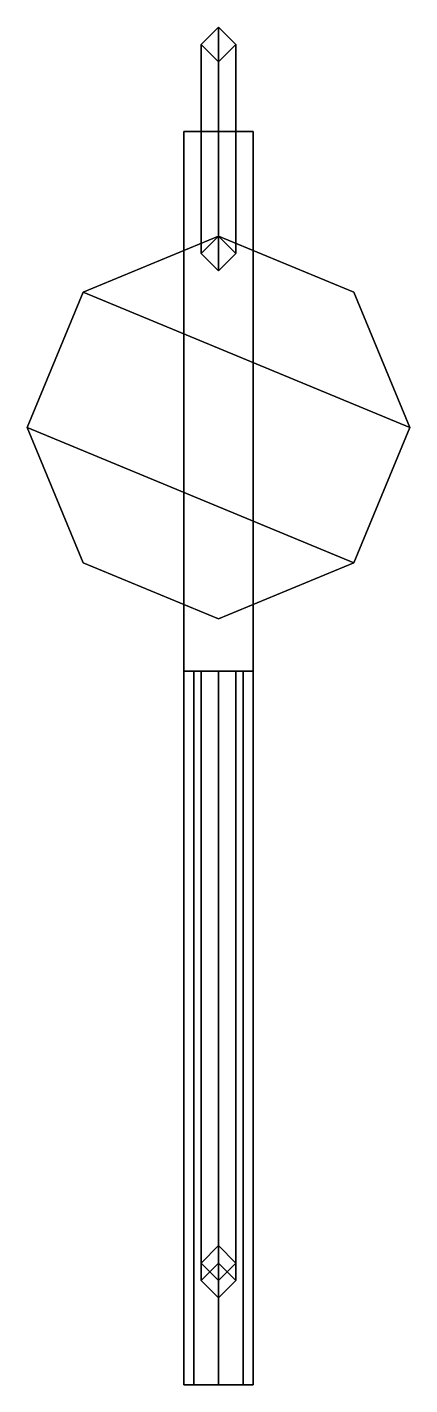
# Model space of a CAD drawing. Extents: x -0.11 to 0.11, y -0.53 to 0.25.
import ezdxf

# ---------------------------------------------------------------- set-up
doc = ezdxf.new("R2010")
doc.units = 0
doc.layers.add('MG', color=1, linetype='CONTINUOUS')

msp = doc.modelspace()

# ---------------------------------------------------------------- linework, layer by layer
at = {"layer": 'MG'}
for points in [[(0, 0.25, -0.07), (-0.01, 0.24, -0.06), (-0.01, 0.24, 0.06), (0, 0.25, 0.07)], [(0, 0.19, -0.07), (-0.01, 0.19, -0.06), (-0.01, 0.24, -0.06), (0, 0.25, -0.07)], [(-0.01, 0.19, 0.06), (0, 0.19, 0.07), (0, 0.25, 0.07), (-0.01, 0.24, 0.06)], [(0.01, 0.24, -0.06), (0, 0.25, -0.07), (0, 0.25, 0.07), (0.01, 0.24, 0.06)], [(0.01, 0.19, -0.06), (0, 0.19, -0.07), (0, 0.25, -0.07), (0.01, 0.24, -0.06)], [(0, 0.19, 0.07), (0.01, 0.19, 0.06), (0.01, 0.24, 0.06), (0, 0.25, 0.07)], [(-0.01, 0.24, -0.06), (0, 0.23, -0.05), (0, 0.23, 0.05), (-0.01, 0.24, 0.06)], [(-0.01, 0.19, -0.06), (0, 0.19, -0.05), (0, 0.23, -0.05), (-0.01, 0.24, -0.06)], [(0, 0.19, 0.05), (-0.01, 0.19, 0.06), (-0.01, 0.24, 0.06), (0, 0.23, 0.05)], [(0, 0.23, -0.05), (0.01, 0.24, -0.06), (0.01, 0.24, 0.06), (0, 0.23, 0.05)], [(0, 0.19, -0.05), (0.01, 0.19, -0.06), (0.01, 0.24, -0.06), (0, 0.23, -0.05)], [(0.01, 0.19, 0.06), (0, 0.19, 0.05), (0, 0.23, 0.05), (0.01, 0.24, 0.06)], [(-0.02, 0.19), (-0.02, -0.12), (-0.02, -0.12, 0.07), (-0.02, 0.19, 0.07)], [(0.02, 0.19, 0.07), (0.02, 0.19), (-0.02, 0.19), (-0.02, 0.19, 0.07)], [(0.02, 0.19), (0.02, -0.12), (-0.02, -0.12), (-0.02, 0.19)], [(-0.02, 0.19, 0.07), (-0.02, -0.12, 0.07), (0.02, -0.12, 0.07), (0.02, 0.19, 0.07)], [(0, 0.19, -0.05), (-0.01, 0.19, -0.06), (-0.01, 0.12), (0, 0.13)], [(-0.01, 0.19, -0.06), (0, 0.19, -0.07), (0, 0.11), (-0.01, 0.12)], [(0.01, 0.19, -0.06), (0, 0.19, -0.05), (0, 0.13), (0.01, 0.12)], [(0, 0.19, -0.07), (0.01, 0.19, -0.06), (0.01, 0.12), (0, 0.11)], [(0.02, -0.12, 0.07), (0.02, -0.12), (0.02, 0.19), (0.02, 0.19, 0.07)], [(0, 0.13, 0.07), (-0.07778, 0.09778, 0.07), (-0.07778, 0.09778, 0.12), (0, 0.13, 0.12)], [(-0.07778, 0.09778, 0.12), (0.11, 0.02, 0.12), (0.07778, 0.09778, 0.12), (0, 0.13, 0.12)], [(0.07778, 0.09778, 0.07), (0, 0.13, 0.07), (0, 0.13, 0.12), (0.07778, 0.09778, 0.12)], [(-0.07778, 0.09778, 0.07), (-0.11, 0.02, 0.07), (-0.11, 0.02, 0.12), (-0.07778, 0.09778, 0.12)], [(-0.11, 0.02, 0.12), (0.07778, -0.05778, 0.12), (0.11, 0.02, 0.12), (-0.07778, 0.09778, 0.12)], [(0.11, 0.02, 0.07), (0.07778, 0.09778, 0.07), (0.07778, 0.09778, 0.12), (0.11, 0.02, 0.12)], [(-0.11, 0.02, 0.07), (-0.07778, -0.05778, 0.07), (-0.07778, -0.05778, 0.12), (-0.11, 0.02, 0.12)], [(-0.07778, -0.05778, 0.12), (0, -0.09, 0.12), (0.07778, -0.05778, 0.12), (-0.11, 0.02, 0.12)], [(0.07778, -0.05778, 0.07), (0.11, 0.02, 0.07), (0.11, 0.02, 0.12), (0.07778, -0.05778, 0.12)], [(-0.07778, -0.05778, 0.07), (0, -0.09, 0.07), (0, -0.09, 0.12), (-0.07778, -0.05778, 0.12)], [(0, -0.09, 0.07), (0.07778, -0.05778, 0.07), (0.07778, -0.05778, 0.12), (0, -0.09, 0.12)], [(-0.02, -0.12, 0.07), (-0.02, -0.12), (0.02, -0.12), (0.02, -0.12, 0.07)], [(-0.01414, -0.12, 0.06414), (-0.02, -0.12, 0.05), (-0.02, -0.53, 0.05), (-0.01414, -0.53, 0.06414)], [(-0.02, -0.12, 0.05), (-0.01414, -0.12, 0.03586), (-0.01414, -0.53, 0.03586), (-0.02, -0.53, 0.05)], [(0, -0.12, 0.07), (-0.01414, -0.12, 0.06414), (-0.01414, -0.53, 0.06414), (0, -0.53, 0.07)], [(-0.01414, -0.12, 0.03586), (0, -0.12, 0.03), (0, -0.53, 0.03), (-0.01414, -0.53, 0.03586)], [(0, -0.12, 0.02), (-0.01, -0.12, 0.01), (-0.01, -0.47, 0.01), (0, -0.46, 0.02)], [(-0.01, -0.12, 0.01), (0, -0.12), (0, -0.48), (-0.01, -0.47, 0.01)], [(0.01, -0.12, 0.01), (0, -0.12, 0.02), (0, -0.46, 0.02), (0.01, -0.47, 0.01)], [(0, -0.12), (0.01, -0.12, 0.01), (0.01, -0.47, 0.01), (0, -0.48)], [(0.01414, -0.12, 0.06414), (0, -0.12, 0.07), (0, -0.53, 0.07), (0.01414, -0.53, 0.06414)], [(0, -0.12, 0.03), (0.01414, -0.12, 0.03586), (0.01414, -0.53, 0.03586), (0, -0.53, 0.03)], [(0.02, -0.12, 0.05), (0.01414, -0.12, 0.06414), (0.01414, -0.53, 0.06414), (0.02, -0.53, 0.05)], [(0.01414, -0.12, 0.03586), (0.02, -0.12, 0.05), (0.02, -0.53, 0.05), (0.01414, -0.53, 0.03586)], [(0, -0.45, 0.07), (-0.01, -0.46, 0.06), (-0.01, -0.46, 0.14), (0, -0.45, 0.14)], [(0, -0.45, 0.14), (-0.01, -0.46, 0.14), (0, -0.47, 0.14), (0.01, -0.46, 0.14)], [(0.01, -0.46, 0.06), (0, -0.45, 0.07), (0, -0.45, 0.14), (0.01, -0.46, 0.14)], [(0, -0.46, 0.02), (-0.01, -0.47, 0.01), (-0.01, -0.47, 0.04), (0, -0.46, 0.03)], [(-0.01, -0.46, 0.06), (0, -0.47, 0.07), (0, -0.47, 0.14), (-0.01, -0.46, 0.14)], [(0.01, -0.47, 0.01), (0, -0.46, 0.02), (0, -0.46, 0.03), (0.01, -0.47, 0.04)], [(0, -0.47, 0.07), (0.01, -0.46, 0.06), (0.01, -0.46, 0.14), (0, -0.47, 0.14)], [(-0.01, -0.47, 0.01), (0, -0.48), (0, -0.48, 0.03), (-0.01, -0.47, 0.04)], [(0, -0.48), (0.01, -0.47, 0.01), (0.01, -0.47, 0.04), (0, -0.48, 0.03)], [(0, -0.53, 0.07), (-0.01414, -0.53, 0.06414), (-0.02, -0.53, 0.05), (0.01414, -0.53, 0.06414)], [(0.01414, -0.53, 0.06414), (-0.02, -0.53, 0.05), (-0.01414, -0.53, 0.03586), (0.02, -0.53, 0.05)], [(0.02, -0.53, 0.05), (-0.01414, -0.53, 0.03586), (0, -0.53, 0.03), (0.01414, -0.53, 0.03586)]]:
    msp.add_3dface(points, dxfattribs=at)

doc.saveas('drawing.dxf')
